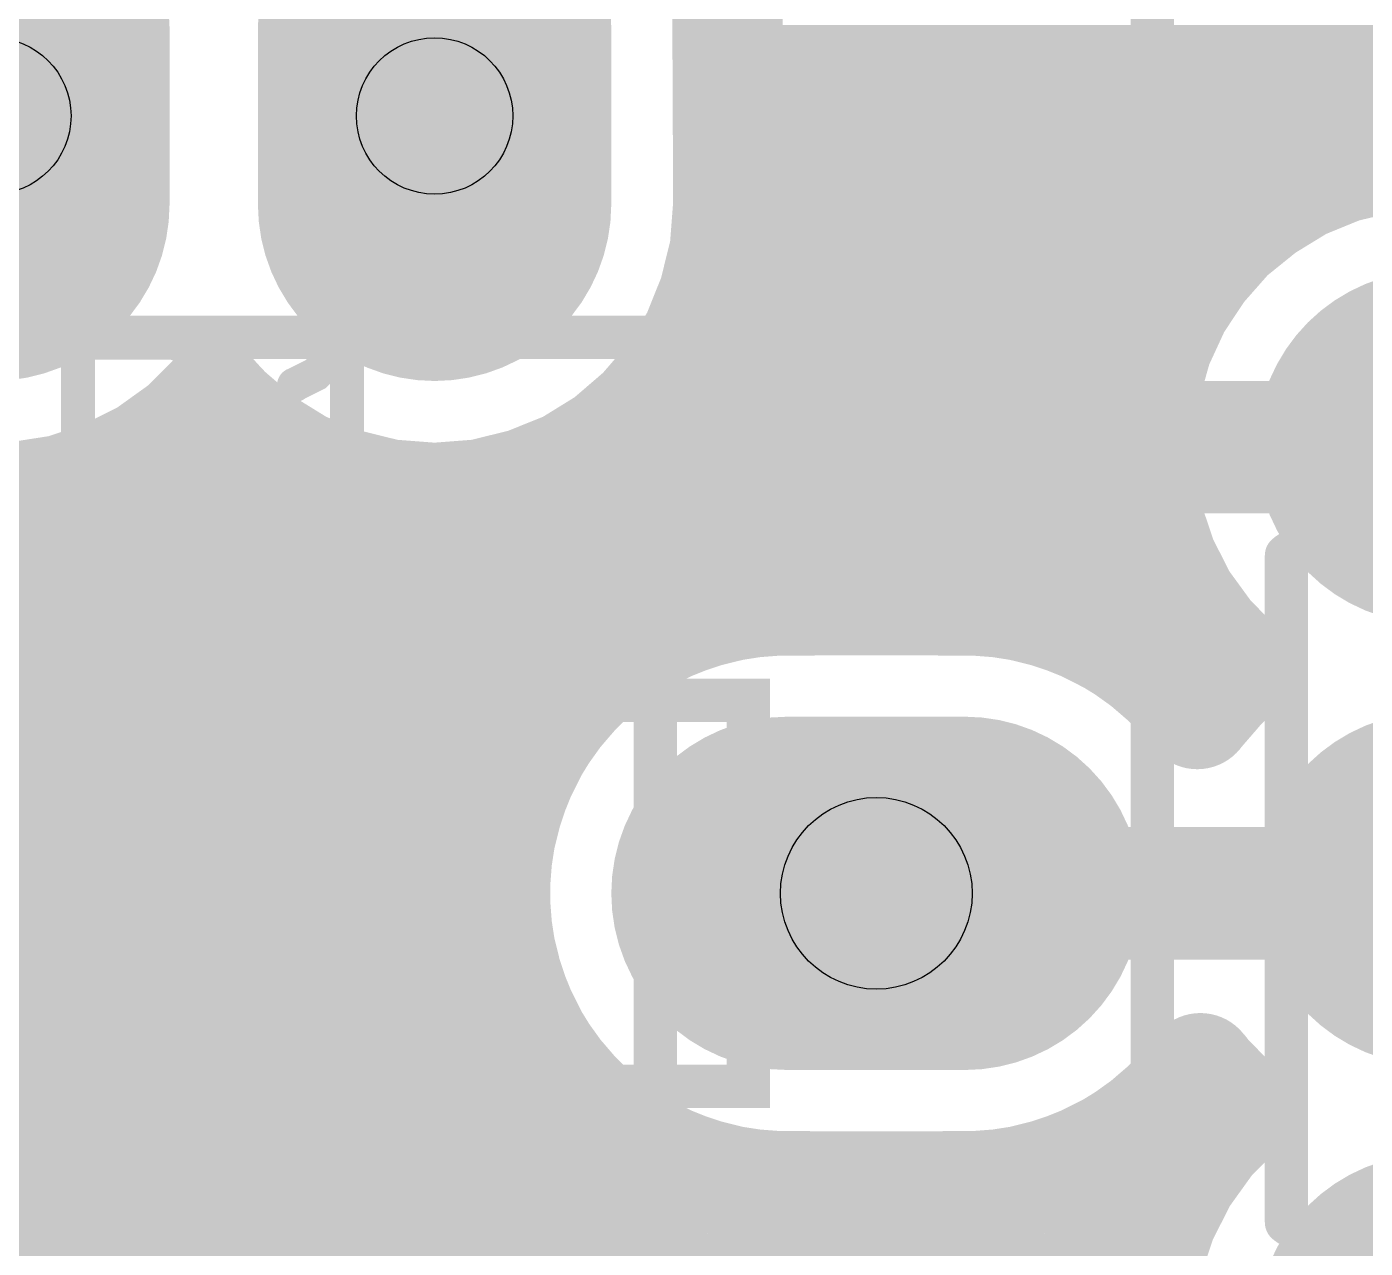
# Model space of a CAD drawing. Extents: x -0.06 to 2.31, y -0.06 to 2.06.
# Drawn here: x 1.4537 to 1.7567, y 1.4207 to 1.6972 of the extents above; entities that cross this region are included whole.
import ezdxf

# ---------------------------------------------------------------- set-up
doc = ezdxf.new("R2010")
doc.units = 0
for name, color, linetype in [('Bottom', 6, 'CONTINUOUS'), ('Drill_Bottom', 8, 'CONTINUOUS'), ('Drill_Top', 7, 'CONTINUOUS'), ('Top', 5, 'CONTINUOUS'), ('Top_Silk', 2, 'CONTINUOUS')]:
    doc.layers.add(name, color=color, linetype=linetype)

msp = doc.modelspace()

# ---------------------------------------------------------------- linework, layer by layer
at = {"layer": 'Bottom', "linetype": 'CONTINUOUS'}
for points, const_width in [([(1.466, 1.697, 1), (1.426, 1.697, 1), (1.466, 1.697, 1)], 0.04), ([(1.566, 1.697, 1), (1.526, 1.697, 1), (1.566, 1.697, 1)], 0.04), ([(1.606, 1.7022, 1), (1.6185, 1.7022, 1), (1.606, 1.7022, 1)], 0.0125), ([(1.606, 1.7022, 1), (1.6185, 1.7022, 1), (1.606, 1.7022, 1)], 0.0125), ([(1.466, 1.657, 1), (1.426, 1.657, 1), (1.466, 1.657, 1)], 0.04), ([(1.566, 1.657, 1), (1.526, 1.657, 1), (1.566, 1.657, 1)], 0.04), ([(1.7549, 1.6676, 1), (1.7674, 1.6676, 1), (1.7549, 1.6676, 1)], 0.0125), ([(1.7549, 1.6676, 1), (1.7674, 1.6676, 1), (1.7549, 1.6676, 1)], 0.0125), ([(1.7452, 1.6653, 1), (1.7577, 1.6653, 1), (1.7452, 1.6653, 1)], 0.0125), ([(1.7452, 1.6653, 1), (1.7577, 1.6653, 1), (1.7452, 1.6653, 1)], 0.0125), ([(1.736, 1.6615, 1), (1.7485, 1.6615, 1), (1.736, 1.6615, 1)], 0.0125), ([(1.736, 1.6615, 1), (1.7485, 1.6615, 1), (1.736, 1.6615, 1)], 0.0125), ([(1.6062, 1.657, 1), (1.6187, 1.657, 1), (1.6062, 1.657, 1)], 0.0125), ([(1.6062, 1.657, 1), (1.6187, 1.657, 1), (1.6062, 1.657, 1)], 0.0125), ([(1.7274, 1.6563, 1), (1.7399, 1.6563, 1), (1.7274, 1.6563, 1)], 0.0125), ([(1.7274, 1.6563, 1), (1.7399, 1.6563, 1), (1.7274, 1.6563, 1)], 0.0125), ([(1.7197, 1.65, 1), (1.7322, 1.65, 1), (1.7197, 1.65, 1)], 0.0125), ([(1.7197, 1.65, 1), (1.7322, 1.65, 1), (1.7197, 1.65, 1)], 0.0125), ([(1.6054, 1.6466, 1), (1.6179, 1.6466, 1), (1.6054, 1.6466, 1)], 0.0125), ([(1.6054, 1.6466, 1), (1.6179, 1.6466, 1), (1.6054, 1.6466, 1)], 0.0125), ([(1.713, 1.6425, 1), (1.7255, 1.6425, 1), (1.713, 1.6425, 1)], 0.0125), ([(1.713, 1.6425, 1), (1.7255, 1.6425, 1), (1.713, 1.6425, 1)], 0.0125), ([(1.603, 1.6365, 1), (1.6155, 1.6365, 1), (1.603, 1.6365, 1)], 0.0125), ([(1.603, 1.6365, 1), (1.6155, 1.6365, 1), (1.603, 1.6365, 1)], 0.0125), ([(1.7076, 1.6342, 1), (1.7201, 1.6342, 1), (1.7076, 1.6342, 1)], 0.0125), ([(1.7076, 1.6342, 1), (1.7201, 1.6342, 1), (1.7076, 1.6342, 1)], 0.0125), ([(1.599, 1.6268, 1), (1.6115, 1.6268, 1), (1.599, 1.6268, 1)], 0.0125), ([(1.599, 1.6268, 1), (1.6115, 1.6268, 1), (1.599, 1.6268, 1)], 0.0125), ([(1.792, 1.602, 1), (1.752, 1.602, 1), (1.792, 1.602, 1)], 0.04), ([(1.7034, 1.6251, 1), (1.7159, 1.6251, 1), (1.7034, 1.6251, 1)], 0.0125), ([(1.7034, 1.6251, 1), (1.7159, 1.6251, 1), (1.7034, 1.6251, 1)], 0.0125), ([(1.5935, 1.6179, 1), (1.606, 1.6179, 1), (1.5935, 1.6179, 1)], 0.0125), ([(1.5935, 1.6179, 1), (1.606, 1.6179, 1), (1.5935, 1.6179, 1)], 0.0125), ([(1.7006, 1.6155, 1), (1.7131, 1.6155, 1), (1.7006, 1.6155, 1)], 0.0125), ([(1.7006, 1.6155, 1), (1.7131, 1.6155, 1), (1.7006, 1.6155, 1)], 0.0125), ([(1.4898, 1.6132, 1), (1.5023, 1.6132, 1), (1.4898, 1.6132, 1)], 0.0125), ([(1.4898, 1.6132, 1), (1.5023, 1.6132, 1), (1.4898, 1.6132, 1)], 0.0125), ([(1.4927, 1.61, 1), (1.5052, 1.61, 1), (1.4927, 1.61, 1)], 0.0125), ([(1.4927, 1.61, 1), (1.5052, 1.61, 1), (1.4927, 1.61, 1)], 0.0125), ([(1.5868, 1.61, 1), (1.5993, 1.61, 1), (1.5868, 1.61, 1)], 0.0125), ([(1.5868, 1.61, 1), (1.5993, 1.61, 1), (1.5868, 1.61, 1)], 0.0125), ([(1.4829, 1.6064, 1), (1.4954, 1.6064, 1), (1.4829, 1.6064, 1)], 0.0125), ([(1.4829, 1.6064, 1), (1.4954, 1.6064, 1), (1.4829, 1.6064, 1)], 0.0125), ([(1.6993, 1.6056, 1), (1.7118, 1.6056, 1), (1.6993, 1.6056, 1)], 0.0125), ([(1.6993, 1.6056, 1), (1.7118, 1.6056, 1), (1.6993, 1.6056, 1)], 0.0125), ([(1.5007, 1.6032, 1), (1.5132, 1.6032, 1), (1.5007, 1.6032, 1)], 0.0125), ([(1.5007, 1.6032, 1), (1.5132, 1.6032, 1), (1.5007, 1.6032, 1)], 0.0125), ([(1.5788, 1.6032, 1), (1.5913, 1.6032, 1), (1.5788, 1.6032, 1)], 0.0125), ([(1.5788, 1.6032, 1), (1.5913, 1.6032, 1), (1.5788, 1.6032, 1)], 0.0125), ([(1.4745, 1.6003, 1), (1.487, 1.6003, 1), (1.4745, 1.6003, 1)], 0.0125), ([(1.4745, 1.6003, 1), (1.487, 1.6003, 1), (1.4745, 1.6003, 1)], 0.0125), ([(1.5096, 1.5977, 1), (1.5221, 1.5977, 1), (1.5096, 1.5977, 1)], 0.0125), ([(1.5096, 1.5977, 1), (1.5221, 1.5977, 1), (1.5096, 1.5977, 1)], 0.0125), ([(1.5699, 1.5977, 1), (1.5824, 1.5977, 1), (1.5699, 1.5977, 1)], 0.0125), ([(1.5699, 1.5977, 1), (1.5824, 1.5977, 1), (1.5699, 1.5977, 1)], 0.0125), ([(1.4652, 1.5956, 1), (1.4777, 1.5956, 1), (1.4652, 1.5956, 1)], 0.0125), ([(1.4652, 1.5956, 1), (1.4777, 1.5956, 1), (1.4652, 1.5956, 1)], 0.0125), ([(1.5192, 1.5938, 1), (1.5317, 1.5938, 1), (1.5192, 1.5938, 1)], 0.0125), ([(1.5192, 1.5938, 1), (1.5317, 1.5938, 1), (1.5192, 1.5938, 1)], 0.0125), ([(1.5603, 1.5938, 1), (1.5728, 1.5938, 1), (1.5603, 1.5938, 1)], 0.0125), ([(1.5603, 1.5938, 1), (1.5728, 1.5938, 1), (1.5603, 1.5938, 1)], 0.0125), ([(1.6996, 1.5956, 1), (1.7121, 1.5956, 1), (1.6996, 1.5956, 1)], 0.0125), ([(1.6996, 1.5956, 1), (1.7121, 1.5956, 1), (1.6996, 1.5956, 1)], 0.0125), ([(1.445, 1.5907, 1), (1.4575, 1.5907, 1), (1.445, 1.5907, 1)], 0.0125), ([(1.445, 1.5907, 1), (1.4575, 1.5907, 1), (1.445, 1.5907, 1)], 0.0125), ([(1.4553, 1.5923, 1), (1.4678, 1.5923, 1), (1.4553, 1.5923, 1)], 0.0125), ([(1.4553, 1.5923, 1), (1.4678, 1.5923, 1), (1.4553, 1.5923, 1)], 0.0125), ([(1.5293, 1.5913, 1), (1.5418, 1.5913, 1), (1.5293, 1.5913, 1)], 0.0125), ([(1.5293, 1.5913, 1), (1.5418, 1.5913, 1), (1.5293, 1.5913, 1)], 0.0125), ([(1.5398, 1.5905, 1), (1.5523, 1.5905, 1), (1.5398, 1.5905, 1)], 0.0125), ([(1.5398, 1.5905, 1), (1.5523, 1.5905, 1), (1.5398, 1.5905, 1)], 0.0125), ([(1.5502, 1.5913, 1), (1.5627, 1.5913, 1), (1.5502, 1.5913, 1)], 0.0125), ([(1.5502, 1.5913, 1), (1.5627, 1.5913, 1), (1.5502, 1.5913, 1)], 0.0125), ([(1.7013, 1.5858, 1), (1.7138, 1.5858, 1), (1.7013, 1.5858, 1)], 0.0125), ([(1.7013, 1.5858, 1), (1.7138, 1.5858, 1), (1.7013, 1.5858, 1)], 0.0125), ([(1.7044, 1.5763, 1), (1.7169, 1.5763, 1), (1.7044, 1.5763, 1)], 0.0125), ([(1.7044, 1.5763, 1), (1.7169, 1.5763, 1), (1.7044, 1.5763, 1)], 0.0125), ([(1.6093, 1.5667, 1), (1.6218, 1.5667, 1), (1.6093, 1.5667, 1)], 0.0125), ([(1.6093, 1.5667, 1), (1.6218, 1.5667, 1), (1.6093, 1.5667, 1)], 0.0125), ([(1.6198, 1.5675, 1), (1.6323, 1.5675, 1), (1.6198, 1.5675, 1)], 0.0125), ([(1.6198, 1.5675, 1), (1.6323, 1.5675, 1), (1.6198, 1.5675, 1)], 0.0125), ([(1.665, 1.5673, 1), (1.6775, 1.5673, 1), (1.665, 1.5673, 1)], 0.0125), ([(1.665, 1.5673, 1), (1.6775, 1.5673, 1), (1.665, 1.5673, 1)], 0.0125), ([(1.709, 1.5674, 1), (1.7215, 1.5674, 1), (1.709, 1.5674, 1)], 0.0125), ([(1.709, 1.5674, 1), (1.7215, 1.5674, 1), (1.709, 1.5674, 1)], 0.0125), ([(1.5992, 1.5642, 1), (1.6117, 1.5642, 1), (1.5992, 1.5642, 1)], 0.0125), ([(1.5992, 1.5642, 1), (1.6117, 1.5642, 1), (1.5992, 1.5642, 1)], 0.0125), ([(1.6753, 1.5657, 1), (1.6878, 1.5657, 1), (1.6753, 1.5657, 1)], 0.0125), ([(1.6753, 1.5657, 1), (1.6878, 1.5657, 1), (1.6753, 1.5657, 1)], 0.0125), ([(1.5896, 1.5603, 1), (1.6021, 1.5603, 1), (1.5896, 1.5603, 1)], 0.0125), ([(1.5896, 1.5603, 1), (1.6021, 1.5603, 1), (1.5896, 1.5603, 1)], 0.0125), ([(1.6852, 1.5624, 1), (1.6977, 1.5624, 1), (1.6852, 1.5624, 1)], 0.0125), ([(1.6852, 1.5624, 1), (1.6977, 1.5624, 1), (1.6852, 1.5624, 1)], 0.0125), ([(1.6945, 1.5577, 1), (1.707, 1.5577, 1), (1.6945, 1.5577, 1)], 0.0125), ([(1.6945, 1.5577, 1), (1.707, 1.5577, 1), (1.6945, 1.5577, 1)], 0.0125), ([(1.7148, 1.5593, 1), (1.7273, 1.5593, 1), (1.7148, 1.5593, 1)], 0.0125), ([(1.7148, 1.5593, 1), (1.7273, 1.5593, 1), (1.7148, 1.5593, 1)], 0.0125), ([(1.5807, 1.5548, 1), (1.5932, 1.5548, 1), (1.5807, 1.5548, 1)], 0.0125), ([(1.5807, 1.5548, 1), (1.5932, 1.5548, 1), (1.5807, 1.5548, 1)], 0.0125), ([(1.7029, 1.5516, 1), (1.7154, 1.5516, 1), (1.7029, 1.5516, 1)], 0.0125), ([(1.7029, 1.5516, 1), (1.7154, 1.5516, 1), (1.7029, 1.5516, 1)], 0.0125), ([(1.7219, 1.552, 1), (1.7344, 1.552, 1), (1.7219, 1.552, 1)], 0.0125), ([(1.7219, 1.552, 1), (1.7344, 1.552, 1), (1.7219, 1.552, 1)], 0.0125), ([(1.5727, 1.548, 1), (1.5852, 1.548, 1), (1.5727, 1.548, 1)], 0.0125), ([(1.5727, 1.548, 1), (1.5852, 1.548, 1), (1.5727, 1.548, 1)], 0.0125), ([(1.7152, 1.5452, 1), (1.7277, 1.5452, 1), (1.7152, 1.5452, 1)], 0.0125), ([(1.7152, 1.5452, 1), (1.7277, 1.5452, 1), (1.7152, 1.5452, 1)], 0.0125), ([(1.7103, 1.5442, 1), (1.7228, 1.5442, 1), (1.7103, 1.5442, 1)], 0.0125), ([(1.7103, 1.5442, 1), (1.7228, 1.5442, 1), (1.7103, 1.5442, 1)], 0.0125), ([(1.7117, 1.5425, 1), (1.7242, 1.5425, 1), (1.7117, 1.5425, 1)], 0.0125), ([(1.7117, 1.5425, 1), (1.7242, 1.5425, 1), (1.7117, 1.5425, 1)], 0.0125), ([(1.566, 1.5401, 1), (1.5785, 1.5401, 1), (1.566, 1.5401, 1)], 0.0125), ([(1.566, 1.5401, 1), (1.5785, 1.5401, 1), (1.566, 1.5401, 1)], 0.0125), ([(1.5605, 1.5312, 1), (1.573, 1.5312, 1), (1.5605, 1.5312, 1)], 0.0125), ([(1.5605, 1.5312, 1), (1.573, 1.5312, 1), (1.5605, 1.5312, 1)], 0.0125), ([(1.646, 1.501, 1), (1.606, 1.501, 1), (1.646, 1.501, 1)], 0.04), ([(1.686, 1.501, 1), (1.646, 1.501, 1), (1.686, 1.501, 1)], 0.04), ([(1.792, 1.502, 1), (1.752, 1.502, 1), (1.792, 1.502, 1)], 0.04), ([(1.5565, 1.5215, 1), (1.569, 1.5215, 1), (1.5565, 1.5215, 1)], 0.0125), ([(1.5565, 1.5215, 1), (1.569, 1.5215, 1), (1.5565, 1.5215, 1)], 0.0125), ([(1.5541, 1.5114, 1), (1.5666, 1.5114, 1), (1.5541, 1.5114, 1)], 0.0125), ([(1.5541, 1.5114, 1), (1.5666, 1.5114, 1), (1.5541, 1.5114, 1)], 0.0125), ([(1.6385, 1.501, 1), (1.6535, 1.501, 1), (1.6385, 1.501, 1)], 0.015), ([(1.5532, 1.501, 1), (1.5657, 1.501, 1), (1.5532, 1.501, 1)], 0.0125), ([(1.5532, 1.501, 1), (1.5657, 1.501, 1), (1.5532, 1.501, 1)], 0.0125), ([(1.5541, 1.4906, 1), (1.5666, 1.4906, 1), (1.5541, 1.4906, 1)], 0.0125), ([(1.5541, 1.4906, 1), (1.5666, 1.4906, 1), (1.5541, 1.4906, 1)], 0.0125), ([(1.5565, 1.4805, 1), (1.569, 1.4805, 1), (1.5565, 1.4805, 1)], 0.0125), ([(1.5565, 1.4805, 1), (1.569, 1.4805, 1), (1.5565, 1.4805, 1)], 0.0125), ([(1.5605, 1.4708, 1), (1.573, 1.4708, 1), (1.5605, 1.4708, 1)], 0.0125), ([(1.5605, 1.4708, 1), (1.573, 1.4708, 1), (1.5605, 1.4708, 1)], 0.0125), ([(1.566, 1.4619, 1), (1.5785, 1.4619, 1), (1.566, 1.4619, 1)], 0.0125), ([(1.566, 1.4619, 1), (1.5785, 1.4619, 1), (1.566, 1.4619, 1)], 0.0125), ([(1.7103, 1.4578, 1), (1.7228, 1.4578, 1), (1.7103, 1.4578, 1)], 0.0125), ([(1.7103, 1.4578, 1), (1.7228, 1.4578, 1), (1.7103, 1.4578, 1)], 0.0125), ([(1.7146, 1.4595, 1), (1.7271, 1.4595, 1), (1.7146, 1.4595, 1)], 0.0125), ([(1.7146, 1.4595, 1), (1.7271, 1.4595, 1), (1.7146, 1.4595, 1)], 0.0125), ([(1.5727, 1.454, 1), (1.5852, 1.454, 1), (1.5727, 1.454, 1)], 0.0125), ([(1.5727, 1.454, 1), (1.5852, 1.454, 1), (1.5727, 1.454, 1)], 0.0125), ([(1.7219, 1.452, 1), (1.7344, 1.452, 1), (1.7219, 1.452, 1)], 0.0125), ([(1.7219, 1.452, 1), (1.7344, 1.452, 1), (1.7219, 1.452, 1)], 0.0125), ([(1.7029, 1.4504, 1), (1.7154, 1.4504, 1), (1.7029, 1.4504, 1)], 0.0125), ([(1.7029, 1.4504, 1), (1.7154, 1.4504, 1), (1.7029, 1.4504, 1)], 0.0125), ([(1.5807, 1.4472, 1), (1.5932, 1.4472, 1), (1.5807, 1.4472, 1)], 0.0125), ([(1.5807, 1.4472, 1), (1.5932, 1.4472, 1), (1.5807, 1.4472, 1)], 0.0125), ([(1.7152, 1.4452, 1), (1.7277, 1.4452, 1), (1.7152, 1.4452, 1)], 0.0125), ([(1.7152, 1.4452, 1), (1.7277, 1.4452, 1), (1.7152, 1.4452, 1)], 0.0125), ([(1.6945, 1.4443, 1), (1.707, 1.4443, 1), (1.6945, 1.4443, 1)], 0.0125), ([(1.6945, 1.4443, 1), (1.707, 1.4443, 1), (1.6945, 1.4443, 1)], 0.0125), ([(1.5896, 1.4417, 1), (1.6021, 1.4417, 1), (1.5896, 1.4417, 1)], 0.0125), ([(1.5896, 1.4417, 1), (1.6021, 1.4417, 1), (1.5896, 1.4417, 1)], 0.0125), ([(1.6852, 1.4396, 1), (1.6977, 1.4396, 1), (1.6852, 1.4396, 1)], 0.0125), ([(1.6852, 1.4396, 1), (1.6977, 1.4396, 1), (1.6852, 1.4396, 1)], 0.0125), ([(1.5992, 1.4378, 1), (1.6117, 1.4378, 1), (1.5992, 1.4378, 1)], 0.0125), ([(1.5992, 1.4378, 1), (1.6117, 1.4378, 1), (1.5992, 1.4378, 1)], 0.0125), ([(1.6753, 1.4363, 1), (1.6878, 1.4363, 1), (1.6753, 1.4363, 1)], 0.0125), ([(1.6753, 1.4363, 1), (1.6878, 1.4363, 1), (1.6753, 1.4363, 1)], 0.0125), ([(1.709, 1.4367, 1), (1.7215, 1.4367, 1), (1.709, 1.4367, 1)], 0.0125), ([(1.709, 1.4367, 1), (1.7215, 1.4367, 1), (1.709, 1.4367, 1)], 0.0125), ([(1.6093, 1.4353, 1), (1.6218, 1.4353, 1), (1.6093, 1.4353, 1)], 0.0125), ([(1.6093, 1.4353, 1), (1.6218, 1.4353, 1), (1.6093, 1.4353, 1)], 0.0125), ([(1.6197, 1.4345, 1), (1.6322, 1.4345, 1), (1.6197, 1.4345, 1)], 0.0125), ([(1.6197, 1.4345, 1), (1.6322, 1.4345, 1), (1.6197, 1.4345, 1)], 0.0125), ([(1.665, 1.4347, 1), (1.6775, 1.4347, 1), (1.665, 1.4347, 1)], 0.0125), ([(1.665, 1.4347, 1), (1.6775, 1.4347, 1), (1.665, 1.4347, 1)], 0.0125), ([(1.7043, 1.4274, 1), (1.7168, 1.4274, 1), (1.7043, 1.4274, 1)], 0.0125), ([(1.7043, 1.4274, 1), (1.7168, 1.4274, 1), (1.7043, 1.4274, 1)], 0.0125), ([(1.792, 1.402, 1), (1.752, 1.402, 1), (1.792, 1.402, 1)], 0.04), ([(1.7011, 1.4175, 1), (1.7136, 1.4175, 1), (1.7011, 1.4175, 1)], 0.0125), ([(1.7011, 1.4175, 1), (1.7136, 1.4175, 1), (1.7011, 1.4175, 1)], 0.0125)]:
    msp.add_lwpolyline(points, format="xyb", dxfattribs=dict(at, const_width=const_width))
for points, const_width in [([(1.6107, 1.7125), (1.6123, 1.7022)], 0.025), ([(1.6123, 1.7022), (1.6125, 1.657)], 0.025), ([(1.615, 1.6851), (2.231, 1.6851)], 0.025), ([(1.7515, 1.6653), (1.7612, 1.6676)], 0.025), ([(1.7612, 1.6676), (1.7711, 1.6685)], 0.025), ([(1.7422, 1.6615), (1.7515, 1.6653)], 0.025), ([(1.615, 1.6602), (1.7374, 1.6602)], 0.025), ([(1.7337, 1.6563), (1.7422, 1.6615)], 0.025), ([(1.6125, 1.657), (1.6117, 1.6466)], 0.025), ([(1.7259, 1.65), (1.7337, 1.6563)], 0.025), ([(1.7193, 1.6425), (1.7259, 1.65)], 0.025), ([(1.6117, 1.6466), (1.6092, 1.6365)], 0.025), ([(1.7138, 1.6342), (1.7193, 1.6425)], 0.025), ([(1.6092, 1.6365), (1.6053, 1.6268)], 0.025), ([(1.6114, 1.6353), (1.712, 1.6353)], 0.025), ([(1.7096, 1.6251), (1.7138, 1.6342)], 0.025), ([(1.6053, 1.6268), (1.5998, 1.6179)], 0.025), ([(1.7069, 1.6155), (1.7096, 1.6251)], 0.025), ([(1.5998, 1.6179), (1.593, 1.61)], 0.025), ([(1.7056, 1.6056), (1.7069, 1.6155)], 0.025), ([(1.496, 1.6132), (1.4892, 1.6064)], 0.025), ([(1.499, 1.61), (1.496, 1.6132)], 0.025), ([(1.5069, 1.6032), (1.499, 1.61)], 0.025), ([(1.593, 1.61), (1.5851, 1.6032)], 0.025), ([(1.596, 1.6105), (1.7035, 1.6105)], 0.025), ([(1.4892, 1.6064), (1.4807, 1.6003)], 0.025), ([(1.7058, 1.5956), (1.7056, 1.6056)], 0.025), ([(1.5158, 1.5977), (1.5069, 1.6032)], 0.025), ([(1.5851, 1.6032), (1.5762, 1.5977)], 0.025), ([(1.7055, 1.602), (1.8785, 1.602)], 0.03), ([(1.4807, 1.6003), (1.4714, 1.5956)], 0.025), ([(1.5255, 1.5938), (1.5158, 1.5977)], 0.025), ([(1.5762, 1.5977), (1.5665, 1.5938)], 0.025), ([(1.4714, 1.5956), (1.4615, 1.5923)], 0.025), ([(1.5356, 1.5913), (1.5255, 1.5938)], 0.025), ([(1.5665, 1.5938), (1.5564, 1.5913)], 0.025), ([(1.7075, 1.5858), (1.7058, 1.5956)], 0.025), ([(1.4512, 1.5907), (1.4408, 1.5907)], 0.025), ([(1.4615, 1.5923), (1.4512, 1.5907)], 0.025), ([(1.546, 1.5905), (1.5356, 1.5913)], 0.025), ([(1.5564, 1.5913), (1.546, 1.5905)], 0.025), ([(1.39, 1.5856), (1.705, 1.5856)], 0.025), ([(1.7107, 1.5763), (1.7075, 1.5858)], 0.025), ([(1.7152, 1.5674), (1.7107, 1.5763)], 0.025), ([(1.6055, 1.5642), (1.6156, 1.5667)], 0.025), ([(1.6156, 1.5667), (1.626, 1.5675)], 0.025), ([(1.626, 1.5675), (1.6712, 1.5673)], 0.025), ([(1.6712, 1.5673), (1.6815, 1.5657)], 0.025), ([(1.7211, 1.5593), (1.7152, 1.5674)], 0.025), ([(1.5958, 1.5603), (1.6055, 1.5642)], 0.025), ([(1.6815, 1.5657), (1.6914, 1.5624)], 0.025), ([(1.3962, 1.5607), (1.5942, 1.5607)], 0.025), ([(1.5869, 1.5548), (1.5958, 1.5603)], 0.025), ([(1.6914, 1.5624), (1.7007, 1.5577)], 0.025), ([(1.6977, 1.5607), (1.7173, 1.5607)], 0.025), ([(1.7007, 1.5577), (1.7092, 1.5516)], 0.025), ([(1.7282, 1.552), (1.7211, 1.5593)], 0.025), ([(1.579, 1.548), (1.5869, 1.5548)], 0.025), ([(1.7092, 1.5516), (1.7166, 1.5442)], 0.025), ([(1.7214, 1.5452), (1.7282, 1.552)], 0.025), ([(1.5722, 1.5401), (1.579, 1.548)], 0.025), ([(1.7179, 1.5425), (1.7214, 1.5452)], 0.025), ([(1.7166, 1.5442), (1.7179, 1.5425)], 0.025), ([(1.5667, 1.5312), (1.5722, 1.5401)], 0.025), ([(1.4243, 1.5359), (1.5669, 1.5359)], 0.025), ([(1.5628, 1.5215), (1.5667, 1.5312)], 0.025), ([(1.5603, 1.5114), (1.5628, 1.5215)], 0.025), ([(1.4337, 1.511), (1.5578, 1.511)], 0.025), ([(1.5595, 1.501), (1.5603, 1.5114)], 0.025), ([(1.646, 1.501), (1.799, 1.501)], 0.03), ([(1.5603, 1.4906), (1.5595, 1.501)], 0.025), ([(1.5628, 1.4805), (1.5603, 1.4906)], 0.025), ([(1.4329, 1.4861), (1.5587, 1.4861)], 0.025), ([(1.5667, 1.4708), (1.5628, 1.4805)], 0.025), ([(1.5722, 1.4619), (1.5667, 1.4708)], 0.025), ([(1.4217, 1.4613), (1.5702, 1.4613)], 0.025), ([(1.579, 1.454), (1.5722, 1.4619)], 0.025), ([(1.7166, 1.4578), (1.7092, 1.4504)], 0.025), ([(1.7209, 1.4595), (1.7166, 1.4578)], 0.025), ([(1.7282, 1.452), (1.7209, 1.4595)], 0.025), ([(1.5869, 1.4472), (1.579, 1.454)], 0.025), ([(1.7214, 1.4452), (1.7282, 1.452)], 0.025), ([(1.7092, 1.4504), (1.7007, 1.4443)], 0.025), ([(1.5958, 1.4417), (1.5869, 1.4472)], 0.025), ([(1.7153, 1.4367), (1.7214, 1.4452)], 0.025), ([(1.7007, 1.4443), (1.6914, 1.4396)], 0.025), ([(1.6055, 1.4378), (1.5958, 1.4417)], 0.025), ([(1.6914, 1.4396), (1.6815, 1.4363)], 0.025), ([(1.3857, 1.4364), (1.6078, 1.4364)], 0.025), ([(1.6156, 1.4353), (1.6055, 1.4378)], 0.025), ([(1.6815, 1.4363), (1.6712, 1.4347)], 0.025), ([(1.6842, 1.4364), (1.7126, 1.4364)], 0.025), ([(1.7106, 1.4274), (1.7153, 1.4367)], 0.025), ([(1.626, 1.4345), (1.6156, 1.4353)], 0.025), ([(1.6712, 1.4347), (1.626, 1.4345)], 0.025), ([(1.7073, 1.4175), (1.7106, 1.4274)], 0.025), ([(1.7057, 1.4072), (1.7073, 1.4175)], 0.025), ([(1.0806, 1.4115), (1.7037, 1.4115)], 0.025)]:
    msp.add_lwpolyline(points, dxfattribs=dict(at, const_width=const_width))
at = {"layer": 'Bottom'}
for points in [[(1.406, 1.697), (1.486, 1.697), (1.406, 1.657), (1.486, 1.657)], [(1.506, 1.697), (1.586, 1.697), (1.506, 1.657), (1.586, 1.657)], [(1.626, 1.541), (1.666, 1.541), (1.626, 1.461), (1.666, 1.461)]]:
    msp.add_solid(points, dxfattribs=at)
at = {"layer": 'Drill_Bottom'}
for centre, radius in [((1.446, 1.677), 0.0177), ((1.546, 1.677), 0.0177), ((1.646, 1.501), 0.0217)]:
    msp.add_circle(centre, radius, dxfattribs=at)
at = {"layer": 'Drill_Top'}
for centre, radius in [((1.446, 1.677), 0.0177), ((1.546, 1.677), 0.0177), ((1.646, 1.501), 0.0217)]:
    msp.add_circle(centre, radius, dxfattribs=at)
at = {"layer": 'Top', "linetype": 'CONTINUOUS'}
for points, const_width in [([(1.466, 1.697, 1), (1.426, 1.697, 1), (1.466, 1.697, 1)], 0.04), ([(1.566, 1.697, 1), (1.526, 1.697, 1), (1.566, 1.697, 1)], 0.04), ([(1.606, 1.7022, 1), (1.6185, 1.7022, 1), (1.606, 1.7022, 1)], 0.0125), ([(1.606, 1.7022, 1), (1.6185, 1.7022, 1), (1.606, 1.7022, 1)], 0.0125), ([(1.466, 1.657, 1), (1.426, 1.657, 1), (1.466, 1.657, 1)], 0.04), ([(1.566, 1.657, 1), (1.526, 1.657, 1), (1.566, 1.657, 1)], 0.04), ([(1.7549, 1.6676, 1), (1.7674, 1.6676, 1), (1.7549, 1.6676, 1)], 0.0125), ([(1.7549, 1.6676, 1), (1.7674, 1.6676, 1), (1.7549, 1.6676, 1)], 0.0125), ([(1.7452, 1.6653, 1), (1.7577, 1.6653, 1), (1.7452, 1.6653, 1)], 0.0125), ([(1.7452, 1.6653, 1), (1.7577, 1.6653, 1), (1.7452, 1.6653, 1)], 0.0125), ([(1.736, 1.6615, 1), (1.7485, 1.6615, 1), (1.736, 1.6615, 1)], 0.0125), ([(1.736, 1.6615, 1), (1.7485, 1.6615, 1), (1.736, 1.6615, 1)], 0.0125), ([(1.6063, 1.657, 1), (1.6188, 1.657, 1), (1.6063, 1.657, 1)], 0.0125), ([(1.6063, 1.657, 1), (1.6188, 1.657, 1), (1.6063, 1.657, 1)], 0.0125), ([(1.7274, 1.6563, 1), (1.7399, 1.6563, 1), (1.7274, 1.6563, 1)], 0.0125), ([(1.7274, 1.6563, 1), (1.7399, 1.6563, 1), (1.7274, 1.6563, 1)], 0.0125), ([(1.7197, 1.65, 1), (1.7322, 1.65, 1), (1.7197, 1.65, 1)], 0.0125), ([(1.7197, 1.65, 1), (1.7322, 1.65, 1), (1.7197, 1.65, 1)], 0.0125), ([(1.6054, 1.6466, 1), (1.6179, 1.6466, 1), (1.6054, 1.6466, 1)], 0.0125), ([(1.6054, 1.6466, 1), (1.6179, 1.6466, 1), (1.6054, 1.6466, 1)], 0.0125), ([(1.713, 1.6425, 1), (1.7255, 1.6425, 1), (1.713, 1.6425, 1)], 0.0125), ([(1.713, 1.6425, 1), (1.7255, 1.6425, 1), (1.713, 1.6425, 1)], 0.0125), ([(1.603, 1.6365, 1), (1.6155, 1.6365, 1), (1.603, 1.6365, 1)], 0.0125), ([(1.603, 1.6365, 1), (1.6155, 1.6365, 1), (1.603, 1.6365, 1)], 0.0125), ([(1.7076, 1.6342, 1), (1.7201, 1.6342, 1), (1.7076, 1.6342, 1)], 0.0125), ([(1.7076, 1.6342, 1), (1.7201, 1.6342, 1), (1.7076, 1.6342, 1)], 0.0125), ([(1.599, 1.6268, 1), (1.6115, 1.6268, 1), (1.599, 1.6268, 1)], 0.0125), ([(1.599, 1.6268, 1), (1.6115, 1.6268, 1), (1.599, 1.6268, 1)], 0.0125), ([(1.792, 1.602, 1), (1.752, 1.602, 1), (1.792, 1.602, 1)], 0.04), ([(1.7034, 1.6251, 1), (1.7159, 1.6251, 1), (1.7034, 1.6251, 1)], 0.0125), ([(1.7034, 1.6251, 1), (1.7159, 1.6251, 1), (1.7034, 1.6251, 1)], 0.0125), ([(1.5935, 1.6179, 1), (1.606, 1.6179, 1), (1.5935, 1.6179, 1)], 0.0125), ([(1.5935, 1.6179, 1), (1.606, 1.6179, 1), (1.5935, 1.6179, 1)], 0.0125), ([(1.7006, 1.6155, 1), (1.7131, 1.6155, 1), (1.7006, 1.6155, 1)], 0.0125), ([(1.7006, 1.6155, 1), (1.7131, 1.6155, 1), (1.7006, 1.6155, 1)], 0.0125), ([(1.4898, 1.6132, 1), (1.5023, 1.6132, 1), (1.4898, 1.6132, 1)], 0.0125), ([(1.4898, 1.6132, 1), (1.5023, 1.6132, 1), (1.4898, 1.6132, 1)], 0.0125), ([(1.4927, 1.61, 1), (1.5052, 1.61, 1), (1.4927, 1.61, 1)], 0.0125), ([(1.4927, 1.61, 1), (1.5052, 1.61, 1), (1.4927, 1.61, 1)], 0.0125), ([(1.5868, 1.61, 1), (1.5993, 1.61, 1), (1.5868, 1.61, 1)], 0.0125), ([(1.5868, 1.61, 1), (1.5993, 1.61, 1), (1.5868, 1.61, 1)], 0.0125), ([(1.4829, 1.6064, 1), (1.4954, 1.6064, 1), (1.4829, 1.6064, 1)], 0.0125), ([(1.4829, 1.6064, 1), (1.4954, 1.6064, 1), (1.4829, 1.6064, 1)], 0.0125), ([(1.6993, 1.6056, 1), (1.7118, 1.6056, 1), (1.6993, 1.6056, 1)], 0.0125), ([(1.6993, 1.6056, 1), (1.7118, 1.6056, 1), (1.6993, 1.6056, 1)], 0.0125), ([(1.5007, 1.6032, 1), (1.5132, 1.6032, 1), (1.5007, 1.6032, 1)], 0.0125), ([(1.5007, 1.6032, 1), (1.5132, 1.6032, 1), (1.5007, 1.6032, 1)], 0.0125), ([(1.5788, 1.6032, 1), (1.5913, 1.6032, 1), (1.5788, 1.6032, 1)], 0.0125), ([(1.5788, 1.6032, 1), (1.5913, 1.6032, 1), (1.5788, 1.6032, 1)], 0.0125), ([(1.4745, 1.6003, 1), (1.487, 1.6003, 1), (1.4745, 1.6003, 1)], 0.0125), ([(1.4745, 1.6003, 1), (1.487, 1.6003, 1), (1.4745, 1.6003, 1)], 0.0125), ([(1.5096, 1.5977, 1), (1.5221, 1.5977, 1), (1.5096, 1.5977, 1)], 0.0125), ([(1.5096, 1.5977, 1), (1.5221, 1.5977, 1), (1.5096, 1.5977, 1)], 0.0125), ([(1.5699, 1.5977, 1), (1.5824, 1.5977, 1), (1.5699, 1.5977, 1)], 0.0125), ([(1.5699, 1.5977, 1), (1.5824, 1.5977, 1), (1.5699, 1.5977, 1)], 0.0125), ([(1.4652, 1.5956, 1), (1.4777, 1.5956, 1), (1.4652, 1.5956, 1)], 0.0125), ([(1.4652, 1.5956, 1), (1.4777, 1.5956, 1), (1.4652, 1.5956, 1)], 0.0125), ([(1.5192, 1.5938, 1), (1.5317, 1.5938, 1), (1.5192, 1.5938, 1)], 0.0125), ([(1.5192, 1.5938, 1), (1.5317, 1.5938, 1), (1.5192, 1.5938, 1)], 0.0125), ([(1.5603, 1.5938, 1), (1.5728, 1.5938, 1), (1.5603, 1.5938, 1)], 0.0125), ([(1.5603, 1.5938, 1), (1.5728, 1.5938, 1), (1.5603, 1.5938, 1)], 0.0125), ([(1.6996, 1.5956, 1), (1.7121, 1.5956, 1), (1.6996, 1.5956, 1)], 0.0125), ([(1.6996, 1.5956, 1), (1.7121, 1.5956, 1), (1.6996, 1.5956, 1)], 0.0125), ([(1.445, 1.5907, 1), (1.4575, 1.5907, 1), (1.445, 1.5907, 1)], 0.0125), ([(1.445, 1.5907, 1), (1.4575, 1.5907, 1), (1.445, 1.5907, 1)], 0.0125), ([(1.4553, 1.5923, 1), (1.4678, 1.5923, 1), (1.4553, 1.5923, 1)], 0.0125), ([(1.4553, 1.5923, 1), (1.4678, 1.5923, 1), (1.4553, 1.5923, 1)], 0.0125), ([(1.5293, 1.5913, 1), (1.5418, 1.5913, 1), (1.5293, 1.5913, 1)], 0.0125), ([(1.5293, 1.5913, 1), (1.5418, 1.5913, 1), (1.5293, 1.5913, 1)], 0.0125), ([(1.5398, 1.5905, 1), (1.5523, 1.5905, 1), (1.5398, 1.5905, 1)], 0.0125), ([(1.5398, 1.5905, 1), (1.5523, 1.5905, 1), (1.5398, 1.5905, 1)], 0.0125), ([(1.5502, 1.5913, 1), (1.5627, 1.5913, 1), (1.5502, 1.5913, 1)], 0.0125), ([(1.5502, 1.5913, 1), (1.5627, 1.5913, 1), (1.5502, 1.5913, 1)], 0.0125), ([(1.7013, 1.5858, 1), (1.7138, 1.5858, 1), (1.7013, 1.5858, 1)], 0.0125), ([(1.7013, 1.5858, 1), (1.7138, 1.5858, 1), (1.7013, 1.5858, 1)], 0.0125), ([(1.7044, 1.5763, 1), (1.7169, 1.5763, 1), (1.7044, 1.5763, 1)], 0.0125), ([(1.7044, 1.5763, 1), (1.7169, 1.5763, 1), (1.7044, 1.5763, 1)], 0.0125), ([(1.6145, 1.5673, 1), (1.627, 1.5673, 1), (1.6145, 1.5673, 1)], 0.0125), ([(1.6145, 1.5673, 1), (1.627, 1.5673, 1), (1.6145, 1.5673, 1)], 0.0125), ([(1.6597, 1.5675, 1), (1.6722, 1.5675, 1), (1.6597, 1.5675, 1)], 0.0125), ([(1.6597, 1.5675, 1), (1.6722, 1.5675, 1), (1.6597, 1.5675, 1)], 0.0125), ([(1.6702, 1.5667, 1), (1.6827, 1.5667, 1), (1.6702, 1.5667, 1)], 0.0125), ([(1.6702, 1.5667, 1), (1.6827, 1.5667, 1), (1.6702, 1.5667, 1)], 0.0125), ([(1.709, 1.5674, 1), (1.7215, 1.5674, 1), (1.709, 1.5674, 1)], 0.0125), ([(1.709, 1.5674, 1), (1.7215, 1.5674, 1), (1.709, 1.5674, 1)], 0.0125), ([(1.6042, 1.5657, 1), (1.6167, 1.5657, 1), (1.6042, 1.5657, 1)], 0.0125), ([(1.6042, 1.5657, 1), (1.6167, 1.5657, 1), (1.6042, 1.5657, 1)], 0.0125), ([(1.6803, 1.5642, 1), (1.6928, 1.5642, 1), (1.6803, 1.5642, 1)], 0.0125), ([(1.6803, 1.5642, 1), (1.6928, 1.5642, 1), (1.6803, 1.5642, 1)], 0.0125), ([(1.5943, 1.5624, 1), (1.6068, 1.5624, 1), (1.5943, 1.5624, 1)], 0.0125), ([(1.5943, 1.5624, 1), (1.6068, 1.5624, 1), (1.5943, 1.5624, 1)], 0.0125), ([(1.6899, 1.5603, 1), (1.7024, 1.5603, 1), (1.6899, 1.5603, 1)], 0.0125), ([(1.6899, 1.5603, 1), (1.7024, 1.5603, 1), (1.6899, 1.5603, 1)], 0.0125), ([(1.585, 1.5577, 1), (1.5975, 1.5577, 1), (1.585, 1.5577, 1)], 0.0125), ([(1.585, 1.5577, 1), (1.5975, 1.5577, 1), (1.585, 1.5577, 1)], 0.0125), ([(1.7148, 1.5593, 1), (1.7273, 1.5593, 1), (1.7148, 1.5593, 1)], 0.0125), ([(1.7148, 1.5593, 1), (1.7273, 1.5593, 1), (1.7148, 1.5593, 1)], 0.0125), ([(1.6988, 1.5548, 1), (1.7113, 1.5548, 1), (1.6988, 1.5548, 1)], 0.0125), ([(1.6988, 1.5548, 1), (1.7113, 1.5548, 1), (1.6988, 1.5548, 1)], 0.0125), ([(1.5766, 1.5516, 1), (1.5891, 1.5516, 1), (1.5766, 1.5516, 1)], 0.0125), ([(1.5766, 1.5516, 1), (1.5891, 1.5516, 1), (1.5766, 1.5516, 1)], 0.0125), ([(1.7218, 1.5521, 1), (1.7343, 1.5521, 1), (1.7218, 1.5521, 1)], 0.0125), ([(1.7218, 1.5521, 1), (1.7343, 1.5521, 1), (1.7218, 1.5521, 1)], 0.0125), ([(1.7068, 1.548, 1), (1.7193, 1.548, 1), (1.7068, 1.548, 1)], 0.0125), ([(1.7068, 1.548, 1), (1.7193, 1.548, 1), (1.7068, 1.548, 1)], 0.0125), ([(1.7187, 1.549, 1), (1.7312, 1.549, 1), (1.7187, 1.549, 1)], 0.0125), ([(1.7187, 1.549, 1), (1.7312, 1.549, 1), (1.7187, 1.549, 1)], 0.0125), ([(1.5692, 1.5442, 1), (1.5817, 1.5442, 1), (1.5692, 1.5442, 1)], 0.0125), ([(1.5692, 1.5442, 1), (1.5817, 1.5442, 1), (1.5692, 1.5442, 1)], 0.0125), ([(1.7124, 1.5416, 1), (1.7249, 1.5416, 1), (1.7124, 1.5416, 1)], 0.0125), ([(1.7124, 1.5416, 1), (1.7249, 1.5416, 1), (1.7124, 1.5416, 1)], 0.0125), ([(1.563, 1.5357, 1), (1.5755, 1.5357, 1), (1.563, 1.5357, 1)], 0.0125), ([(1.563, 1.5357, 1), (1.5755, 1.5357, 1), (1.563, 1.5357, 1)], 0.0125), ([(1.646, 1.501, 1), (1.606, 1.501, 1), (1.646, 1.501, 1)], 0.04), ([(1.686, 1.501, 1), (1.646, 1.501, 1), (1.686, 1.501, 1)], 0.04), ([(1.792, 1.502, 1), (1.752, 1.502, 1), (1.792, 1.502, 1)], 0.04), ([(1.5583, 1.5264, 1), (1.5708, 1.5264, 1), (1.5583, 1.5264, 1)], 0.0125), ([(1.5583, 1.5264, 1), (1.5708, 1.5264, 1), (1.5583, 1.5264, 1)], 0.0125), ([(1.5551, 1.5165, 1), (1.5676, 1.5165, 1), (1.5551, 1.5165, 1)], 0.0125), ([(1.5551, 1.5165, 1), (1.5676, 1.5165, 1), (1.5551, 1.5165, 1)], 0.0125), ([(1.5535, 1.5062, 1), (1.566, 1.5062, 1), (1.5535, 1.5062, 1)], 0.0125), ([(1.5535, 1.5062, 1), (1.566, 1.5062, 1), (1.5535, 1.5062, 1)], 0.0125), ([(1.5535, 1.4958, 1), (1.566, 1.4958, 1), (1.5535, 1.4958, 1)], 0.0125), ([(1.5535, 1.4958, 1), (1.566, 1.4958, 1), (1.5535, 1.4958, 1)], 0.0125), ([(1.5551, 1.4855, 1), (1.5676, 1.4855, 1), (1.5551, 1.4855, 1)], 0.0125), ([(1.5551, 1.4855, 1), (1.5676, 1.4855, 1), (1.5551, 1.4855, 1)], 0.0125), ([(1.5583, 1.4756, 1), (1.5708, 1.4756, 1), (1.5583, 1.4756, 1)], 0.0125), ([(1.5583, 1.4756, 1), (1.5708, 1.4756, 1), (1.5583, 1.4756, 1)], 0.0125), ([(1.563, 1.4663, 1), (1.5755, 1.4663, 1), (1.563, 1.4663, 1)], 0.0125), ([(1.563, 1.4663, 1), (1.5755, 1.4663, 1), (1.563, 1.4663, 1)], 0.0125), ([(1.7131, 1.4614, 1), (1.7256, 1.4614, 1), (1.7131, 1.4614, 1)], 0.0125), ([(1.7131, 1.4614, 1), (1.7256, 1.4614, 1), (1.7131, 1.4614, 1)], 0.0125), ([(1.5692, 1.4578, 1), (1.5817, 1.4578, 1), (1.5692, 1.4578, 1)], 0.0125), ([(1.5692, 1.4578, 1), (1.5817, 1.4578, 1), (1.5692, 1.4578, 1)], 0.0125), ([(1.7152, 1.4588, 1), (1.7277, 1.4588, 1), (1.7152, 1.4588, 1)], 0.0125), ([(1.7152, 1.4588, 1), (1.7277, 1.4588, 1), (1.7152, 1.4588, 1)], 0.0125), ([(1.7068, 1.454, 1), (1.7193, 1.454, 1), (1.7068, 1.454, 1)], 0.0125), ([(1.7068, 1.454, 1), (1.7193, 1.454, 1), (1.7068, 1.454, 1)], 0.0125), ([(1.7219, 1.452, 1), (1.7344, 1.452, 1), (1.7219, 1.452, 1)], 0.0125), ([(1.7219, 1.452, 1), (1.7344, 1.452, 1), (1.7219, 1.452, 1)], 0.0125), ([(1.5766, 1.4504, 1), (1.5891, 1.4504, 1), (1.5766, 1.4504, 1)], 0.0125), ([(1.5766, 1.4504, 1), (1.5891, 1.4504, 1), (1.5766, 1.4504, 1)], 0.0125), ([(1.6988, 1.4472, 1), (1.7113, 1.4472, 1), (1.6988, 1.4472, 1)], 0.0125), ([(1.6988, 1.4472, 1), (1.7113, 1.4472, 1), (1.6988, 1.4472, 1)], 0.0125), ([(1.7152, 1.4452, 1), (1.7277, 1.4452, 1), (1.7152, 1.4452, 1)], 0.0125), ([(1.7152, 1.4452, 1), (1.7277, 1.4452, 1), (1.7152, 1.4452, 1)], 0.0125), ([(1.585, 1.4443, 1), (1.5975, 1.4443, 1), (1.585, 1.4443, 1)], 0.0125), ([(1.585, 1.4443, 1), (1.5975, 1.4443, 1), (1.585, 1.4443, 1)], 0.0125), ([(1.5943, 1.4396, 1), (1.6068, 1.4396, 1), (1.5943, 1.4396, 1)], 0.0125), ([(1.5943, 1.4396, 1), (1.6068, 1.4396, 1), (1.5943, 1.4396, 1)], 0.0125), ([(1.6899, 1.4417, 1), (1.7024, 1.4417, 1), (1.6899, 1.4417, 1)], 0.0125), ([(1.6899, 1.4417, 1), (1.7024, 1.4417, 1), (1.6899, 1.4417, 1)], 0.0125), ([(1.6042, 1.4363, 1), (1.6167, 1.4363, 1), (1.6042, 1.4363, 1)], 0.0125), ([(1.6042, 1.4363, 1), (1.6167, 1.4363, 1), (1.6042, 1.4363, 1)], 0.0125), ([(1.6803, 1.4378, 1), (1.6928, 1.4378, 1), (1.6803, 1.4378, 1)], 0.0125), ([(1.6803, 1.4378, 1), (1.6928, 1.4378, 1), (1.6803, 1.4378, 1)], 0.0125), ([(1.709, 1.4367, 1), (1.7215, 1.4367, 1), (1.709, 1.4367, 1)], 0.0125), ([(1.709, 1.4367, 1), (1.7215, 1.4367, 1), (1.709, 1.4367, 1)], 0.0125), ([(1.6145, 1.4347, 1), (1.627, 1.4347, 1), (1.6145, 1.4347, 1)], 0.0125), ([(1.6145, 1.4347, 1), (1.627, 1.4347, 1), (1.6145, 1.4347, 1)], 0.0125), ([(1.6598, 1.4345, 1), (1.6723, 1.4345, 1), (1.6598, 1.4345, 1)], 0.0125), ([(1.6598, 1.4345, 1), (1.6723, 1.4345, 1), (1.6598, 1.4345, 1)], 0.0125), ([(1.6702, 1.4353, 1), (1.6827, 1.4353, 1), (1.6702, 1.4353, 1)], 0.0125), ([(1.6702, 1.4353, 1), (1.6827, 1.4353, 1), (1.6702, 1.4353, 1)], 0.0125), ([(1.7043, 1.4274, 1), (1.7168, 1.4274, 1), (1.7043, 1.4274, 1)], 0.0125), ([(1.7043, 1.4274, 1), (1.7168, 1.4274, 1), (1.7043, 1.4274, 1)], 0.0125), ([(1.792, 1.402, 1), (1.752, 1.402, 1), (1.792, 1.402, 1)], 0.04), ([(1.7011, 1.4175, 1), (1.7136, 1.4175, 1), (1.7011, 1.4175, 1)], 0.0125), ([(1.7011, 1.4175, 1), (1.7136, 1.4175, 1), (1.7011, 1.4175, 1)], 0.0125)]:
    msp.add_lwpolyline(points, format="xyb", dxfattribs=dict(at, const_width=const_width))
for points, const_width in [([(1.6107, 1.7125), (1.6123, 1.7022)], 0.025), ([(1.6123, 1.7022), (1.6125, 1.657)], 0.025), ([(1.615, 1.6851), (2.2261, 1.6851)], 0.025), ([(1.7515, 1.6653), (1.7612, 1.6676)], 0.025), ([(1.7612, 1.6676), (1.7711, 1.6685)], 0.025), ([(1.7422, 1.6615), (1.7515, 1.6653)], 0.025), ([(1.615, 1.6602), (1.7374, 1.6602)], 0.025), ([(1.7337, 1.6563), (1.7422, 1.6615)], 0.025), ([(1.6125, 1.657), (1.6117, 1.6466)], 0.025), ([(1.7259, 1.65), (1.7337, 1.6563)], 0.025), ([(1.7193, 1.6425), (1.7259, 1.65)], 0.025), ([(1.6117, 1.6466), (1.6092, 1.6365)], 0.025), ([(1.7138, 1.6342), (1.7193, 1.6425)], 0.025), ([(1.6092, 1.6365), (1.6053, 1.6268)], 0.025), ([(1.6114, 1.6353), (1.712, 1.6353)], 0.025), ([(1.7096, 1.6251), (1.7138, 1.6342)], 0.025), ([(1.6053, 1.6268), (1.5998, 1.6179)], 0.025), ([(1.7069, 1.6155), (1.7096, 1.6251)], 0.025), ([(1.5998, 1.6179), (1.593, 1.61)], 0.025), ([(1.7056, 1.6056), (1.7069, 1.6155)], 0.025), ([(1.496, 1.6132), (1.4892, 1.6064)], 0.025), ([(1.499, 1.61), (1.496, 1.6132)], 0.025), ([(1.5069, 1.6032), (1.499, 1.61)], 0.025), ([(1.593, 1.61), (1.5851, 1.6032)], 0.025), ([(1.596, 1.6105), (1.7035, 1.6105)], 0.025), ([(1.4892, 1.6064), (1.4807, 1.6003)], 0.025), ([(1.7058, 1.5956), (1.7056, 1.6056)], 0.025), ([(1.5158, 1.5977), (1.5069, 1.6032)], 0.025), ([(1.5851, 1.6032), (1.5762, 1.5977)], 0.025), ([(1.7055, 1.602), (1.8785, 1.602)], 0.03), ([(1.4807, 1.6003), (1.4714, 1.5956)], 0.025), ([(1.5255, 1.5938), (1.5158, 1.5977)], 0.025), ([(1.5762, 1.5977), (1.5665, 1.5938)], 0.025), ([(1.4714, 1.5956), (1.4615, 1.5923)], 0.025), ([(1.5356, 1.5913), (1.5255, 1.5938)], 0.025), ([(1.5665, 1.5938), (1.5564, 1.5913)], 0.025), ([(1.7075, 1.5858), (1.7058, 1.5956)], 0.025), ([(1.4512, 1.5907), (1.4408, 1.5907)], 0.025), ([(1.4615, 1.5923), (1.4512, 1.5907)], 0.025), ([(1.546, 1.5905), (1.5356, 1.5913)], 0.025), ([(1.5564, 1.5913), (1.546, 1.5905)], 0.025), ([(0.4721, 1.5856), (1.705, 1.5856)], 0.025), ([(1.7107, 1.5763), (1.7075, 1.5858)], 0.025), ([(1.7152, 1.5674), (1.7107, 1.5763)], 0.025), ([(1.6105, 1.5657), (1.6208, 1.5673)], 0.025), ([(1.6208, 1.5673), (1.666, 1.5675)], 0.025), ([(1.666, 1.5675), (1.6764, 1.5667)], 0.025), ([(1.6764, 1.5667), (1.6865, 1.5642)], 0.025), ([(1.7211, 1.5593), (1.7152, 1.5674)], 0.025), ([(1.6006, 1.5624), (1.6105, 1.5657)], 0.025), ([(1.6865, 1.5642), (1.6962, 1.5603)], 0.025), ([(1.3962, 1.5607), (1.5942, 1.5607)], 0.025), ([(1.5913, 1.5577), (1.6006, 1.5624)], 0.025), ([(1.6962, 1.5603), (1.7051, 1.5548)], 0.025), ([(1.6977, 1.5607), (1.7173, 1.5607)], 0.025), ([(1.5828, 1.5516), (1.5913, 1.5577)], 0.025), ([(1.728, 1.5521), (1.7211, 1.5593)], 0.025), ([(1.7051, 1.5548), (1.713, 1.548)], 0.025), ([(1.5754, 1.5442), (1.5828, 1.5516)], 0.025), ([(1.725, 1.549), (1.728, 1.5521)], 0.025), ([(1.713, 1.548), (1.7186, 1.5416)], 0.025), ([(1.7186, 1.5416), (1.725, 1.549)], 0.025), ([(1.5693, 1.5357), (1.5754, 1.5442)], 0.025), ([(1.4243, 1.5359), (1.5669, 1.5359)], 0.025), ([(1.5646, 1.5264), (1.5693, 1.5357)], 0.025), ([(1.5613, 1.5165), (1.5646, 1.5264)], 0.025), ([(1.5597, 1.5062), (1.5613, 1.5165)], 0.025), ([(1.4337, 1.511), (1.5578, 1.511)], 0.025), ([(1.5597, 1.4958), (1.5597, 1.5062)], 0.025), ([(1.5613, 1.4855), (1.5597, 1.4958)], 0.025), ([(1.4329, 1.4861), (1.5587, 1.4861)], 0.025), ([(1.5646, 1.4756), (1.5613, 1.4855)], 0.025), ([(1.5693, 1.4663), (1.5646, 1.4756)], 0.025), ([(1.5754, 1.4578), (1.5693, 1.4663)], 0.025), ([(1.4217, 1.4613), (1.5702, 1.4613)], 0.025), ([(1.7194, 1.4614), (1.713, 1.454)], 0.025), ([(1.7214, 1.4588), (1.7194, 1.4614)], 0.025), ([(1.5828, 1.4504), (1.5754, 1.4578)], 0.025), ([(1.7282, 1.452), (1.7214, 1.4588)], 0.025), ([(1.713, 1.454), (1.7051, 1.4472)], 0.025), ([(1.7214, 1.4452), (1.7282, 1.452)], 0.025), ([(1.5913, 1.4443), (1.5828, 1.4504)], 0.025), ([(1.7051, 1.4472), (1.6962, 1.4417)], 0.025), ([(1.7153, 1.4367), (1.7214, 1.4452)], 0.025), ([(1.6006, 1.4396), (1.5913, 1.4443)], 0.025), ([(1.6105, 1.4363), (1.6006, 1.4396)], 0.025), ([(1.6962, 1.4417), (1.6865, 1.4378)], 0.025), ([(1.3857, 1.4364), (1.6078, 1.4364)], 0.025), ([(1.6208, 1.4347), (1.6105, 1.4363)], 0.025), ([(1.6865, 1.4378), (1.6764, 1.4353)], 0.025), ([(1.6842, 1.4364), (1.7126, 1.4364)], 0.025), ([(1.7106, 1.4274), (1.7153, 1.4367)], 0.025), ([(1.666, 1.4345), (1.6208, 1.4347)], 0.025), ([(1.6764, 1.4353), (1.666, 1.4345)], 0.025), ([(1.7073, 1.4175), (1.7106, 1.4274)], 0.025), ([(1.7057, 1.4072), (1.7073, 1.4175)], 0.025), ([(1.0806, 1.4115), (1.7037, 1.4115)], 0.025)]:
    msp.add_lwpolyline(points, dxfattribs=dict(at, const_width=const_width))
at = {"layer": 'Top'}
for points in [[(1.406, 1.697), (1.486, 1.697), (1.406, 1.657), (1.486, 1.657)], [(1.506, 1.697), (1.586, 1.697), (1.506, 1.657), (1.586, 1.657)], [(1.626, 1.541), (1.666, 1.541), (1.626, 1.461), (1.666, 1.461)]]:
    msp.add_solid(points, dxfattribs=at)
at = {"layer": 'Top_Silk', "linetype": 'CONTINUOUS'}
for points, const_width in [([(1.7085, 0.8082), (0.6735, 0.8082), (0.6735, 1.8432), (1.7085, 1.8432), (1.7085, 0.8082)], 0.0098), ([(1.5142, 1.6161), (1.519, 1.6185), (1.5262, 1.6256), (1.5262, 1.5755)], 0.0077), ([(0.796, 1.6269), (1.596, 1.6269)], 0.0098), ([(1.596, 1.027), (1.596, 1.6269)], 0.0098), ([(1.4653, 1.6018), (1.4868, 1.6018), (1.494, 1.6042), (1.4964, 1.6066), (1.4988, 1.6113), (1.4988, 1.6161), (1.4964, 1.6209), (1.494, 1.6233), (1.4868, 1.6257), (1.4653, 1.6257), (1.4653, 1.5755)], 0.0077), ([(1.7388, 1.4265), (1.7578, 1.4133), (1.7792, 1.4048), (1.802, 1.4013), (1.8249, 1.4032), (1.8469, 1.4102), (1.8667, 1.422), (1.8833, 1.438), (1.8958, 1.4574), (1.9035, 1.4791), (1.9062, 1.502), (1.9035, 1.5249), (1.8958, 1.5466), (1.8833, 1.566), (1.8667, 1.582), (1.8469, 1.5938), (1.8249, 1.6008), (1.802, 1.6027), (1.7792, 1.5992), (1.7578, 1.5907), (1.7388, 1.5775)], 0.0098), ([(1.482, 1.6018), (1.4988, 1.5755)], 0.0077), ([(1.7388, 1.4265), (1.7388, 1.5775)], 0.0098), ([(1.617, 1.4573), (1.3733, 1.4573), (1.3733, 1.5447), (1.617, 1.5447), (1.617, 1.4573)], 0.0098), ([(1.6452, 1.5007), (1.6172, 1.5007)], 0.0098)]:
    msp.add_lwpolyline(points, dxfattribs=dict(at, const_width=const_width))
for points, const_width in [([(1.5935, 1.6269, 1), (1.5985, 1.6269, 1), (1.5935, 1.6269, 1)], 0.0049), ([(1.5935, 1.6269, 1), (1.5985, 1.6269, 1), (1.5935, 1.6269, 1)], 0.0049), ([(1.5123, 1.6161, 1), (1.5162, 1.6161, 1), (1.5123, 1.6161, 1)], 0.0039), ([(1.4634, 1.6018, 1), (1.4672, 1.6018, 1), (1.4634, 1.6018, 1)], 0.0039), ([(1.4801, 1.6018, 1), (1.484, 1.6018, 1), (1.4801, 1.6018, 1)], 0.0039), ([(1.7364, 1.5775, 1), (1.7413, 1.5775, 1), (1.7364, 1.5775, 1)], 0.0049), ([(1.7364, 1.5775, 1), (1.7413, 1.5775, 1), (1.7364, 1.5775, 1)], 0.0049), ([(1.4634, 1.5755, 1), (1.4672, 1.5755, 1), (1.4634, 1.5755, 1)], 0.0039), ([(1.4969, 1.5755, 1), (1.5007, 1.5755, 1), (1.4969, 1.5755, 1)], 0.0039), ([(1.5243, 1.5755, 1), (1.5281, 1.5755, 1), (1.5243, 1.5755, 1)], 0.0039), ([(1.6148, 1.5007, 1), (1.6197, 1.5007, 1), (1.6148, 1.5007, 1)], 0.0049), ([(1.6428, 1.5007, 1), (1.6477, 1.5007, 1), (1.6428, 1.5007, 1)], 0.0049), ([(1.7364, 1.4265, 1), (1.7413, 1.4265, 1), (1.7364, 1.4265, 1)], 0.0049), ([(1.7364, 1.4265, 1), (1.7413, 1.4265, 1), (1.7364, 1.4265, 1)], 0.0049)]:
    msp.add_lwpolyline(points, format="xyb", dxfattribs=dict(at, const_width=const_width))

doc.saveas('drawing.dxf')
